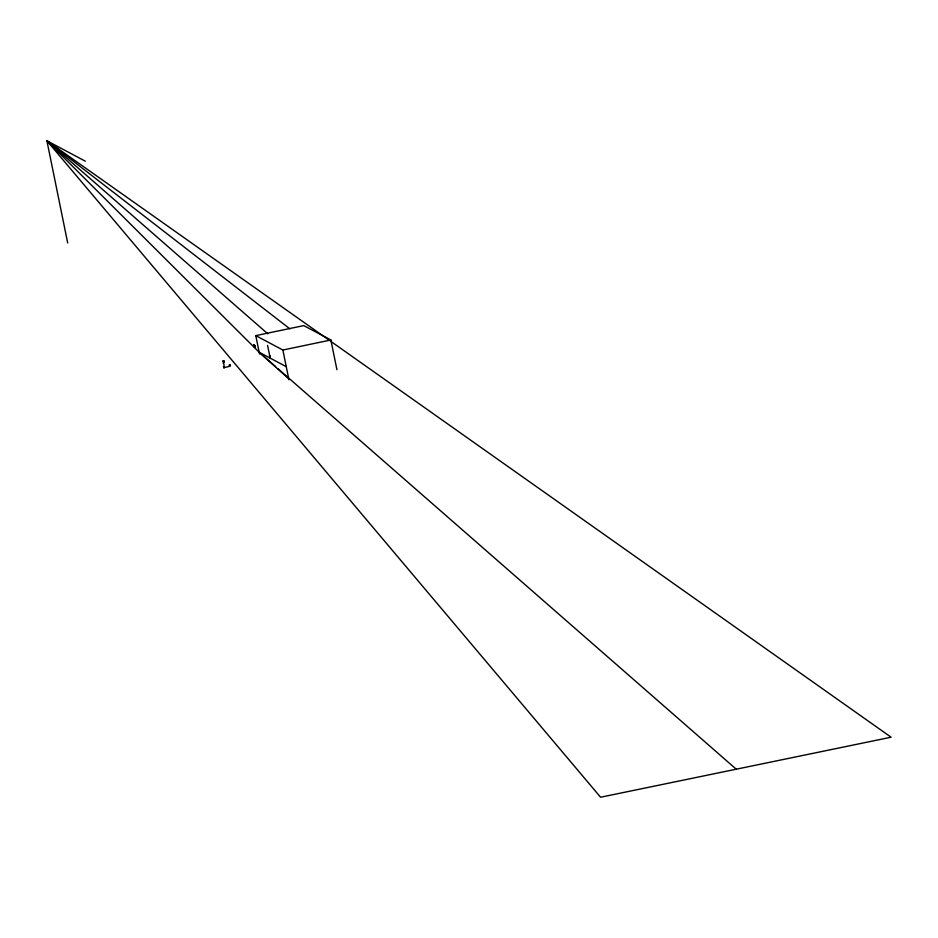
<?xml version="1.0" encoding="UTF-8"?>
<svg xmlns="http://www.w3.org/2000/svg" width="938" height="938" viewBox="0 0 938 938"><rect width="100%" height="100%" fill="white"/><g stroke="black" fill="none" stroke-linecap="round" stroke-linejoin="round"><path stroke-width="1.41" d="M253.905 345.489C253.201 343.132 255.007 348.913 253.917 345.712M254.186 346.016L253.975 345.149L254.186 346.72M254.644 346.65L254.421 345.817L254.714 347.259L254.397 345.395L254.878 347.377L254.561 345.547M254.796 346.251L255.101 347.611L254.925 346.919M259.521 354.025L255.781 335.628L303.795 325.603L330.88 339.99L336.93 369.701M255.781 335.628L282.877 350.026L330.88 339.99M223.092 362.736C225.425 364.812 222.458 369.443 224.499 367.649C224.135 366.406 222.634 366.101 224.041 367.579L228.872 366.547M67.688 242.954L46.9 140.77L85.299 161.172M286.254 366.664L259.169 352.266L46.9 140.77L327.901 339.298M330.293 340.986L891.1 737.209L600.578 797.23L46.9 140.77L289.819 328.804M46.9 140.77L267.787 333.811M275.69 366.711L259.169 352.266L288.716 378.764M277.894 368.634L736.248 769.207M254.808 345.735L254.819 345.981M254.585 346.439L254.139 345.137L254.526 346.837M254.96 346.802L254.913 346.521M253.987 345.958L254.28 346.673L253.964 345.841M269.405 355.549L270.214 358.14L270.003 355.877M254.409 346.673L254.433 345.419M267.565 345.43L270.214 358.14M282.877 350.026L288.916 379.738M223.584 361.447L222.693 360.802L224.217 362.467L223.959 360.532L223.584 361.447M229.857 365.234L229.083 365.058L229.693 365.609C228.368 366.688 231.604 366.078 229.962 365.562L230.302 364.812L229.857 365.234"/></g></svg>
